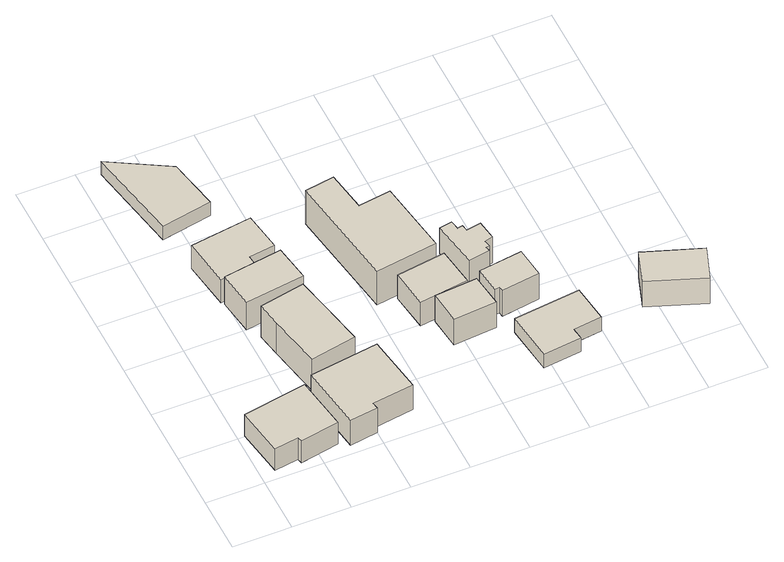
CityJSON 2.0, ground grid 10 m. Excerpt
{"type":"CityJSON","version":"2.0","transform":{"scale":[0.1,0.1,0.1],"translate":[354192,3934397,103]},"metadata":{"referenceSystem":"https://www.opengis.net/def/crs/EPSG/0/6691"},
"CityObjects":{
"building1":{"type":"Building","attributes":{"usage":"411","measuredHeight":6.2,"storeysAboveGround":2,"BuildingIDAttribute.prefecture":"14","BuildingIDAttribute.city":"14153","BuildingDetailAttribute.totalFloorArea":167.93,"BuildingDetailAttribute.buildingFootprintArea":83.97,"BuildingDetailAttribute.buildingStructureType":"601","BuildingDetailAttribute.buildingStructureOrgType":"1","BuildingDetailAttribute.orgUsage":"10","BuildingDetailAttribute.surveyYear":2015},"geometry":[{"type":"Solid","lod":"1","boundaries":[[[[0,1,2,3,4,5]],[[4,6,7,5]],[[3,8,6,4]],[[2,9,8,3]],[[1,10,9,2]],[[0,11,10,1]],[[5,7,11,0]],[[6,8,9,10,11,7]]]]}]},
"building2":{"type":"Building","attributes":{"usage":"411","measuredHeight":6.6,"storeysAboveGround":2,"BuildingIDAttribute.prefecture":"14","BuildingIDAttribute.city":"14153","BuildingDetailAttribute.totalFloorArea":212.86,"BuildingDetailAttribute.buildingFootprintArea":106.43,"BuildingDetailAttribute.buildingStructureType":"601","BuildingDetailAttribute.buildingStructureOrgType":"1","BuildingDetailAttribute.orgUsage":"10","BuildingDetailAttribute.surveyYear":2015},"geometry":[{"type":"Solid","lod":"1","boundaries":[[[[12,13,14,15,16,17]],[[16,18,19,17]],[[15,20,18,16]],[[14,21,20,15]],[[13,22,21,14]],[[12,23,22,13]],[[17,19,23,12]],[[18,20,21,22,23,19]]]]}]},
"building3":{"type":"Building","attributes":{"usage":"412","measuredHeight":7.6,"storeysAboveGround":2,"BuildingIDAttribute.prefecture":"14","BuildingIDAttribute.city":"14153","BuildingDetailAttribute.totalFloorArea":206.66,"BuildingDetailAttribute.buildingFootprintArea":103.33,"BuildingDetailAttribute.buildingStructureType":"610","BuildingDetailAttribute.buildingStructureOrgType":"2","BuildingDetailAttribute.orgUsage":"20","BuildingDetailAttribute.surveyYear":2015},"geometry":[{"type":"Solid","lod":"1","boundaries":[[[[24,25,26,27,28,29]],[[28,30,31,29]],[[27,32,30,28]],[[26,33,32,27]],[[25,34,33,26]],[[24,35,34,25]],[[29,31,35,24]],[[30,32,33,34,35,31]]]]}]},
"building4":{"type":"Building","attributes":{"usage":"411","measuredHeight":7.2,"storeysAboveGround":2,"BuildingIDAttribute.prefecture":"14","BuildingIDAttribute.city":"14153","BuildingDetailAttribute.totalFloorArea":109.5,"BuildingDetailAttribute.buildingFootprintArea":54.75,"BuildingDetailAttribute.buildingStructureType":"601","BuildingDetailAttribute.buildingStructureOrgType":"1","BuildingDetailAttribute.orgUsage":"10","BuildingDetailAttribute.surveyYear":2015},"geometry":[{"type":"Solid","lod":"1","boundaries":[[[[36,37,38,39]],[[38,40,41,39]],[[37,42,40,38]],[[36,43,42,37]],[[39,41,43,36]],[[40,42,43,41]]]]}]},
"building5":{"type":"Building","attributes":{"usage":"411","measuredHeight":6.3,"storeysAboveGround":2,"BuildingIDAttribute.prefecture":"14","BuildingIDAttribute.city":"14153","BuildingDetailAttribute.totalFloorArea":139.78,"BuildingDetailAttribute.buildingFootprintArea":69.89,"BuildingDetailAttribute.buildingStructureType":"601","BuildingDetailAttribute.buildingStructureOrgType":"1","BuildingDetailAttribute.orgUsage":"10","BuildingDetailAttribute.surveyYear":2015},"geometry":[{"type":"Solid","lod":"1","boundaries":[[[[44,45,46,47,48,49]],[[48,50,51,49]],[[47,52,50,48]],[[46,53,52,47]],[[45,54,53,46]],[[44,55,54,45]],[[49,51,55,44]],[[50,52,53,54,55,51]]]]}]},
"building6":{"type":"Building","attributes":{"usage":"411","measuredHeight":3.7,"storeysAboveGround":1,"BuildingIDAttribute.prefecture":"14","BuildingIDAttribute.city":"14153","BuildingDetailAttribute.totalFloorArea":111.83,"BuildingDetailAttribute.buildingFootprintArea":111.83,"BuildingDetailAttribute.buildingStructureType":"601","BuildingDetailAttribute.buildingStructureOrgType":"1","BuildingDetailAttribute.orgUsage":"10","BuildingDetailAttribute.surveyYear":2015},"geometry":[{"type":"Solid","lod":"1","boundaries":[[[[56,57,58,59]],[[58,60,61,59]],[[57,62,60,58]],[[56,63,62,57]],[[59,61,63,56]],[[60,62,63,61]]]]}]},
"building7":{"type":"Building","attributes":{"usage":"412","measuredHeight":8.5,"storeysAboveGround":3,"BuildingIDAttribute.prefecture":"14","BuildingIDAttribute.city":"14153","BuildingDetailAttribute.totalFloorArea":483.54,"BuildingDetailAttribute.buildingFootprintArea":161.18,"BuildingDetailAttribute.buildingStructureType":"610","BuildingDetailAttribute.buildingStructureOrgType":"2","BuildingDetailAttribute.orgUsage":"20","BuildingDetailAttribute.surveyYear":2015},"geometry":[{"type":"Solid","lod":"1","boundaries":[[[[64,65,66,67,68,69]],[[68,70,71,69]],[[67,72,70,68]],[[66,73,72,67]],[[65,74,73,66]],[[64,75,74,65]],[[69,71,75,64]],[[70,72,73,74,75,71]]]]}]},
"building8":{"type":"Building","attributes":{"usage":"411","measuredHeight":6.9,"storeysAboveGround":2,"BuildingIDAttribute.prefecture":"14","BuildingIDAttribute.city":"14153","BuildingDetailAttribute.totalFloorArea":126.15,"BuildingDetailAttribute.buildingFootprintArea":63.08,"BuildingDetailAttribute.buildingStructureType":"601","BuildingDetailAttribute.buildingStructureOrgType":"1","BuildingDetailAttribute.orgUsage":"10","BuildingDetailAttribute.surveyYear":2015},"geometry":[{"type":"Solid","lod":"1","boundaries":[[[[76,77,78,79]],[[78,80,81,79]],[[77,82,80,78]],[[76,83,82,77]],[[79,81,83,76]],[[80,82,83,81]]]]}]},
"building9":{"type":"Building","attributes":{"usage":"411","measuredHeight":6.4,"storeysAboveGround":2,"BuildingIDAttribute.prefecture":"14","BuildingIDAttribute.city":"14153","BuildingDetailAttribute.totalFloorArea":71.18,"BuildingDetailAttribute.buildingFootprintArea":35.59,"BuildingDetailAttribute.buildingStructureType":"601","BuildingDetailAttribute.buildingStructureOrgType":"1","BuildingDetailAttribute.orgUsage":"10","BuildingDetailAttribute.surveyYear":2015},"geometry":[{"type":"Solid","lod":"1","boundaries":[[[[84,85,86,87]],[[86,88,89,87]],[[85,90,88,86]],[[84,91,90,85]],[[87,89,91,84]],[[88,90,91,89]]]]}]},
"building10":{"type":"Building","attributes":{"usage":"411","measuredHeight":6.8,"storeysAboveGround":2,"BuildingIDAttribute.prefecture":"14","BuildingIDAttribute.city":"14153","BuildingDetailAttribute.totalFloorArea":57.61,"BuildingDetailAttribute.buildingFootprintArea":28.8,"BuildingDetailAttribute.buildingStructureType":"601","BuildingDetailAttribute.buildingStructureOrgType":"1","BuildingDetailAttribute.orgUsage":"10","BuildingDetailAttribute.surveyYear":2015},"geometry":[{"type":"Solid","lod":"1","boundaries":[[[[92,93,94,95,96,97,98,99,100,101,102,103]],[[102,104,105,103]],[[101,106,104,102]],[[100,107,106,101]],[[99,108,107,100]],[[98,109,108,99]],[[97,110,109,98]],[[96,111,110,97]],[[95,112,111,96]],[[94,113,112,95]],[[93,114,113,94]],[[92,115,114,93]],[[103,105,115,92]],[[104,106,107,108,109,110,111,112,113,114,115,105]]]]}]},
"building11":{"type":"Building","attributes":{"usage":"411","measuredHeight":6.6,"storeysAboveGround":2,"BuildingIDAttribute.prefecture":"14","BuildingIDAttribute.city":"14153","BuildingDetailAttribute.totalFloorArea":66.53,"BuildingDetailAttribute.buildingFootprintArea":33.26,"BuildingDetailAttribute.buildingStructureType":"601","BuildingDetailAttribute.buildingStructureOrgType":"1","BuildingDetailAttribute.orgUsage":"10","BuildingDetailAttribute.surveyYear":2015},"geometry":[{"type":"Solid","lod":"1","boundaries":[[[[116,117,118,119,120,121]],[[120,122,123,121]],[[119,124,122,120]],[[118,125,124,119]],[[117,126,125,118]],[[116,127,126,117]],[[121,123,127,116]],[[122,124,125,126,127,123]]]]}]},
"building12":{"type":"Building","attributes":{"usage":"411","measuredHeight":5.5,"storeysAboveGround":2,"BuildingIDAttribute.prefecture":"14","BuildingIDAttribute.city":"14153","BuildingDetailAttribute.totalFloorArea":149.85,"BuildingDetailAttribute.buildingFootprintArea":74.93,"BuildingDetailAttribute.buildingStructureType":"601","BuildingDetailAttribute.buildingStructureOrgType":"1","BuildingDetailAttribute.orgUsage":"10","BuildingDetailAttribute.surveyYear":2015},"geometry":[{"type":"Solid","lod":"1","boundaries":[[[[128,129,130,131,132,133]],[[132,134,135,133]],[[131,136,134,132]],[[130,137,136,131]],[[129,138,137,130]],[[128,139,138,129]],[[133,135,139,128]],[[134,136,137,138,139,135]]]]}]},
"building13":{"type":"Building","attributes":{"usage":"411","measuredHeight":6.4,"storeysAboveGround":2,"BuildingIDAttribute.prefecture":"14","BuildingIDAttribute.city":"14153","BuildingDetailAttribute.totalFloorArea":129.37,"BuildingDetailAttribute.buildingFootprintArea":64.69,"BuildingDetailAttribute.buildingStructureType":"601","BuildingDetailAttribute.buildingStructureOrgType":"1","BuildingDetailAttribute.orgUsage":"10","BuildingDetailAttribute.surveyYear":2015},"geometry":[{"type":"Solid","lod":"1","boundaries":[[[[140,141,142,143]],[[142,144,145,143]],[[141,146,144,142]],[[140,147,146,141]],[[143,145,147,140]],[[144,146,147,145]]]]}]}
},
"vertices":[
[117,111,15],[131,18,15],[64,6,15],[62,14,15],[21,8,15],[8,92,15],[21,8,64],[8,92,64],[62,14,64],[64,6,64],[131,18,64],[117,111,64],
[251,139,11],[266,39,11],[195,29,11],[197,18,11],[149,11,11],[133,122,11],[149,11,67],[133,122,67],[197,18,67],[195,29,67],[266,39,67],[251,139,67],
[221,154,11],[142,139,11],[124,232,11],[117,272,11],[194,287,11],[206,231,11],[194,287,81],[206,231,81],[117,272,81],[124,232,81],[142,139,81],[221,154,81],
[103,294,11],[94,357,11],[195,372,11],[205,309,11],[195,372,73],[205,309,73],[94,357,73],[103,294,73],
[185,461,10],[195,394,10],[150,388,10],[152,371,10],[91,362,10],[79,446,10],[91,362,62],[79,446,62],[152,371,62],[150,388,62],[195,394,62],[185,461,62],
[151,534,10],[64,518,10],[34,680,10],[134,623,10],[34,680,40],[134,623,40],[64,518,40],[151,534,40],
[277,459,8],[327,467,8],[338,397,8],[394,405,8],[413,277,8],[307,261,8],[413,277,84],[307,261,84],[394,405,84],[338,397,84],[327,467,84],[277,459,84],
[349,193,10],[340,259,10],[424,271,10],[433,205,10],[424,271,63],[433,205,63],[340,259,63],[349,193,63],
[378,134,12],[372,191,12],[445,197,12],[452,140,12],[445,197,70],[452,140,70],[372,191,70],[378,134,70],
[460,323,8],[463,307,8],[472,309,8],[474,298,8],[499,302,8],[504,268,8],[490,265,8],[492,254,8],[486,253,8],[488,245,8],[452,239,8],[438,319,8],[452,239,66],[438,319,66],[488,245,66],[486,253,66],[492,254,66],[490,265,66],[504,268,66],[499,302,66],[474,298,66],[472,309,66],[463,307,66],[460,323,66],
[471,170,7],[463,169,7],[457,214,7],[532,224,7],[538,171,7],[472,162,7],[538,171,65],[472,162,65],[532,224,65],[457,214,65],[463,169,65],[471,170,65],
[589,136,8],[597,71,8],[548,65,8],[551,45,8],[485,37,8],[475,123,8],[485,37,39],[475,123,39],[551,45,39],[548,65,39],[597,71,39],[589,136,39],
[794,116,4],[773,57,4],[676,93,4],[696,151,4],[676,93,62],[696,151,62],[773,57,62],[794,116,62]
]}
